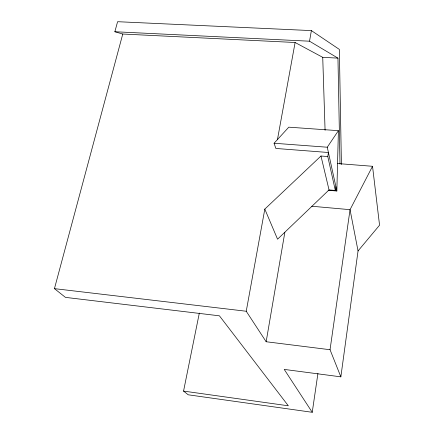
<?xml version="1.0" encoding="UTF-8"?>
<svg xmlns="http://www.w3.org/2000/svg" width="434" height="434" viewBox="0 0 434 434"><rect width="100%" height="100%" fill="white"/><g stroke="black" fill="none" stroke-linecap="round" stroke-linejoin="round"><path stroke-width="0.65" d="M328.18 190.282L336.844 191.02L338.401 130.667L288.794 127.173L274.087 143.247L275.845 148.45L328.424 152.502L327.789 156.544L335.319 190.445L329.037 189.908L277.559 239.199L264.816 209.096L320.976 156.018L327.789 156.544M199.331 313.06L183.555 391.088L188.231 394.799L312.236 412.3L284.227 369.41L340.853 376.848L358.05 250.939L350.043 209.671L372.524 166.287L337.641 163.547M340.853 376.848L330.041 349.723L350.043 209.671L311.791 206.237M312.236 412.3L317.932 373.441M335.319 190.445L335.9 186.707M330.041 349.723L266.156 341.742L284.856 232.282M337.956 58.129L309.529 41.203L311.384 30.602L117.592 21.7L114.858 31.742L122.768 34.036L295.109 42.499L322.728 57.331L337.956 58.129L339.996 164.057M266.156 341.742L246.241 311.249L264.816 209.096M277.462 139.558L295.109 42.499M183.555 391.088L288.333 405.795L219.43 315.822L65.442 297.371L54.445 288.643L122.768 34.036M336.844 191.02L327.269 147.224L338.401 130.667M358.05 250.939L379.555 225.192L372.524 166.287M114.858 31.742L309.529 41.203M274.087 143.247L327.269 147.224M54.445 288.643L246.241 311.249M311.384 30.602L339.345 49.4L341.412 164.508M320.976 156.018L329.037 189.908M322.728 57.331L325.077 130.303"/></g></svg>
